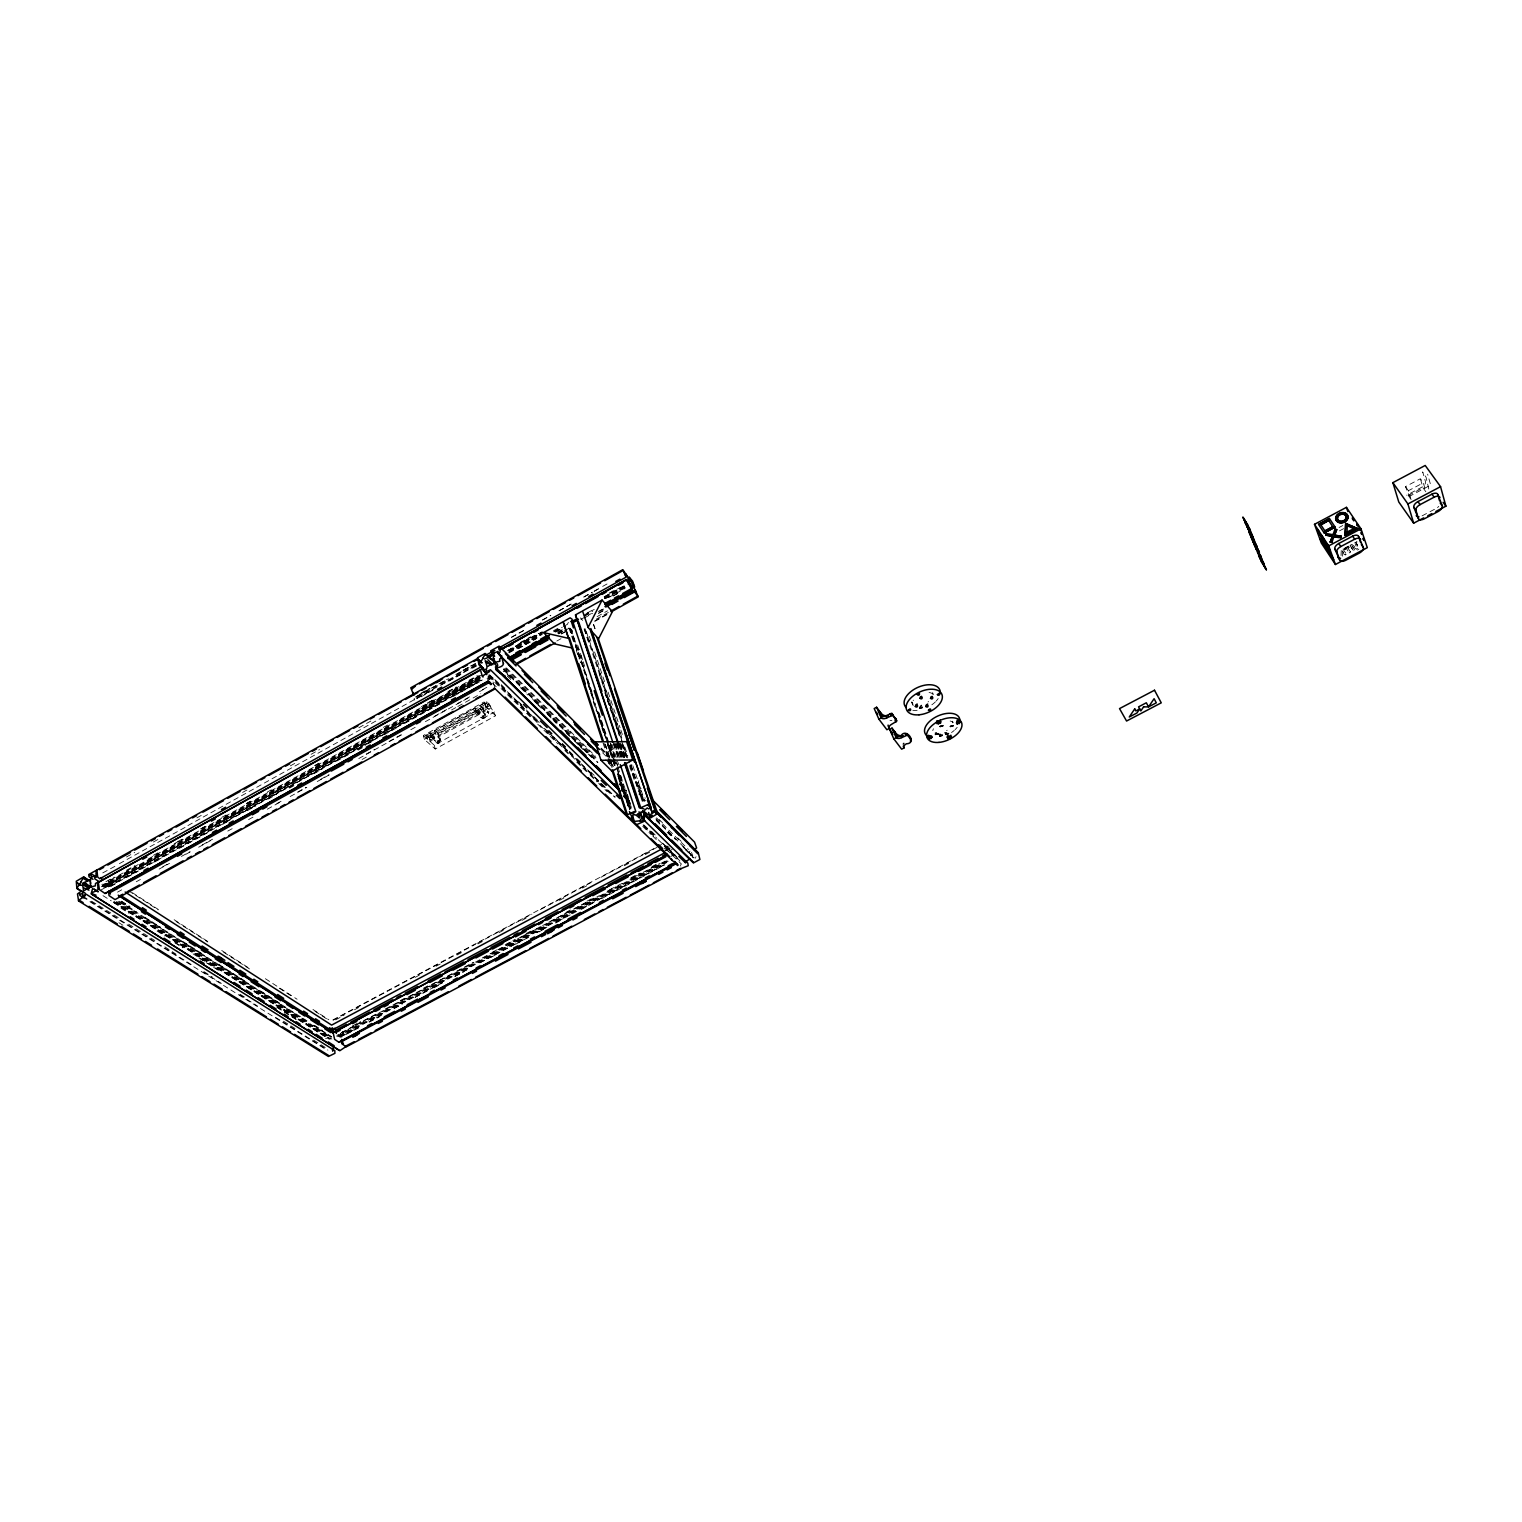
<?xml version="1.0" encoding="UTF-8"?>
<svg xmlns="http://www.w3.org/2000/svg" width="1522" height="1522" viewBox="0 0 1522 1522"><rect width="100%" height="100%" fill="white"/><g stroke="black" fill="none" stroke-linecap="round" stroke-linejoin="round"><path stroke-width="0.75" stroke-dasharray="5 3.75" d="M423.725 708.415L423.344 706.817M422.678 709.309L422.317 707.825M1342.328 556.196L1342.632 550.907M1341.053 555.511L1341.282 549.975M694.717 857.818L696.144 856.829M1428.797 489.019L1426.038 477.185L1422.461 471.972A5.669 3.044 -33 0 1 1422.956 472.771L1425.524 481.808A5.631 3.006 -32.9 0 1 1421.434 487.401L1406.689 495.221M670.841 851.692L671.145 852.586M668.577 848.838L669.128 850.456M432.552 738.722L434.721 738.151L432.686 738.874L432.857 736.001L434.683 737.98M439.478 741.081L437.271 741.461L439.42 740.91L439.896 742.983L438.07 743.63L439.877 742.622M482.855 718.707L483.026 715.854L484.89 718.004L482.855 718.707L484.852 717.832M567.459 623.373L568.752 622.65M630.07 768.42L631.858 764.463M637.071 784.629L638.898 780.691M688.382 852.739L690.075 851.102M339.406 1036.368L668.519 861.052M325.575 1038.708L330.959 1036.121M486.222 702.194L488.105 705.827L481.123 709.69L479.24 706.056L486.869 701.566L490.94 706.684L483.977 710.527L482.835 709.442L489.799 705.599L490.94 706.684M479.24 706.056L486.869 701.566M474.94 708.434L476.824 712.068L436.091 734.555L434.246 730.921L475.606 707.787C487.287 714.788 472.714 714.769 479.677 712.924L439.116 735.297L437.936 734.251L478.555 711.82L479.696 712.886M434.246 730.921L475.606 707.787M429.965 733.281L431.829 736.914L427.549 739.273L425.703 735.64L430.707 732.615L434.854 737.656L430.593 739.996L429.413 738.95L433.675 736.591L434.854 737.656M425.703 735.64L430.707 732.615M105.208 886.432L480.362 678.698M108.271 882.284L108.652 880.192M343.477 1034.58L342.869 1031.288M511.316 637.28L523.777 630.336M542.46 619.93L550.755 615.307M559.069 610.683L571.511 603.758M583.972 596.814L592.286 592.191M594.36 591.031L600.581 587.568M602.655 586.408L608.876 582.945M511.696 637.28L524.044 630.393M542.574 620.082L550.812 615.497M559.05 610.912L571.416 604.025M583.763 597.157L592.001 592.572M594.075 591.411L598.184 589.128M126.459 857L134.754 852.396M153.437 841.989L159.677 838.527M196.909 817.847L203.263 814.289M242.588 792.429L248.809 788.967M290.341 765.87L296.562 762.408M311.097 754.322L319.525 749.604M358.85 727.744L371.425 720.743M421.137 693.1L429.451 688.477M419.672 694.432L430.003 688.686M463.069 670.289L471.344 665.685M416.02 696.696L447.506 679.154M455.782 674.55L475.321 663.516M415.639 697.095L430.117 689.047M432.172 687.906L438.374 684.443M440.448 683.302L448.705 678.698M456.981 674.113L475.587 663.763M475.967 664.524L413.965 698.998L414.726 700.006M102.773 872.886L117.67 864.877M119.382 863.659L185.931 826.922M187.891 825.571L476.443 665.114M416.495 698.75L432.971 689.58M441.209 684.995L476.215 665.533M421.042 696.848L434.246 689.333M448.781 681.247L461.242 674.322M472.524 668.234L476.633 665.951M520.258 642.512L530.588 636.786M609.066 593.142L615.307 589.661M518.564 644.015L531.007 637.109M609.808 593.295L620.177 587.53M508.101 650.275L535.078 635.283M604.12 596.833L624.305 585.685M507.777 650.541L538.693 633.361M604.672 596.681L623.221 586.37M507.987 650.769L541.889 631.915M604.881 596.909L629.613 583.173M509.432 650.313L542.479 631.953M604.405 597.537L625.066 586.065M509.661 650.693L542.783 632.277M604.919 597.765L625.618 586.255M509.052 651.397L542.232 632.962M604.462 598.374L626.17 586.293M508.938 651.892L542.441 633.171M604.653 598.603L626.379 586.636M508.843 652.386L541.832 634.046M605.737 598.546L626.341 587.092M509.09 652.843L515.368 649.342M517.366 648.239L542.289 634.389M608.477 597.632L625.028 588.424M517.822 648.772L536.505 638.384M613.328 595.711L619.549 592.248M518.355 648.657L536.885 638.365M613.081 596.053L619.245 592.629M553.475 630.736L559.677 627.292M553.856 631.497L560.058 628.053M586.959 613.119L593.161 609.656M553.97 631.858L562.246 627.254M563.273 626.588L569.475 623.145M583.953 615.097L594.284 609.371M177.808 841.533L181.955 839.231M200.638 828.843L206.878 825.4M246.317 803.483L250.483 801.181M314.845 765.452L318.992 763.131M383.373 727.402L387.52 725.1M427.34 703.012L433.542 699.568M448.001 691.54L456.277 686.955M555.473 631.877L561.675 628.434M584.391 615.82L592.667 611.216M105.912 881.676L114.188 877.072M126.592 870.184L134.868 865.599M153.475 855.269L159.677 851.825M174.155 843.778L182.431 839.193M201.056 828.843L207.258 825.4M221.736 817.371L227.939 813.928M246.545 803.597L250.692 801.295M267.244 792.106L271.373 789.804M314.807 765.699L318.935 763.397M421.404 706.684L433.789 699.816M448.115 691.901L456.524 687.183M468.928 680.315L477.185 675.711M555.701 632.125L561.903 628.681M584.524 616.182L590.84 612.624M111.011 879.678L140.214 863.45M148.357 858.941L478.441 675.692M480.4 675.33L107.168 882.494L108.404 884.51L479.563 678.584M558.136 631.991L562.284 629.689M580.947 619.34L591.316 613.575M479.202 676.339L421.499 708.377L422.336 710.831M557.528 632.867L563.711 629.442M584.334 617.989L592.572 613.423M480.267 675.901L103.896 885.328M101.327 886.774L479.259 677.024M479.05 677.366L422.945 708.491L424.315 709.785M557.984 633.552L562.151 631.25M102.45 886.546L480.077 677.1M558.612 633.59L563.026 631.059M598.279 611.502L602.446 609.2M480.324 677.347L109.508 883.102L111.544 886.299M558.593 633.913L562.702 631.63M564.529 630.755L570.712 627.33M599.554 611.311L603.682 609.028M479.297 678.336L108.081 884.32L108.747 887.193M103.686 887.364L479.81 678.584M561.314 633.78L567.554 630.317M570.217 628.795L580.833 662.565M598.698 613.043L604.919 609.599M479.03 679.706L423.42 710.546L422.45 709.671M561.409 634.008L567.573 630.565M598.469 613.442L604.653 609.999M100.756 890.123L481.675 678.793M108.138 886.812L481.884 679.516M108.937 886.603L225.389 822.013M227.463 820.853L294.012 783.944M296.086 782.803L481.161 680.144M110.821 886.051L231.211 819.274M235.739 816.42L482.36 679.973M111.087 886.223L115.234 883.921M127.639 877.033L137.988 871.307M154.54 862.118L160.742 858.674M179.368 848.363L185.57 844.919M187.644 843.759L193.846 840.334M195.919 839.174L208.324 832.287M222.802 824.258L226.949 821.975M247.629 810.503L255.905 805.899M268.329 799.031L276.604 794.427M289.009 787.559L295.211 784.115M313.836 773.785L322.112 769.2M336.59 761.152L349.014 754.284M357.29 749.68L365.565 745.095M367.62 743.954L373.841 740.51M384.172 734.765L396.595 727.897M404.871 723.292L442.103 702.65M453.613 696.22L479.335 681.989M597.1 616.638L607.544 610.817M289.541 788.149L295.782 784.686M358.146 750.099L364.386 746.636M487.04 678.622L491.206 676.32M487.497 679.497L492.405 676.719M556.824 641.028L560.971 638.707M596.282 619.131L608.762 612.225M488.695 679.763L492.843 677.461M503.23 671.697L507.378 669.395M594.645 621.033L609.181 612.966M594.931 621.337L608.515 613.823M162.74 866.779L168.961 863.335M181.422 856.429L189.736 851.844M202.179 844.938L212.566 839.193M276.909 803.559L281.075 801.257M297.684 792.049L305.979 787.464M320.514 779.416L328.809 774.812M366.174 754.113L374.488 749.509M389.023 741.461L401.466 734.574M434.683 716.177L447.145 709.271M457.513 703.525L469.975 696.638M482.436 689.732L488.657 686.289M117.536 892.139L121.684 889.837M136.257 881.771L140.405 879.469M159.125 869.1L169.532 863.355M186.179 854.127L190.326 851.825M198.659 847.221L213.213 839.155M227.767 831.088L234.008 827.645M248.562 819.578L254.802 816.115M267.282 809.209L281.855 801.143M290.169 796.539L306.816 787.331M317.204 781.566L329.684 774.66M358.812 758.527L402.493 734.327M410.807 729.723L417.047 726.279M425.361 721.656L471.135 696.315M479.449 691.711L485.689 688.267M362.122 759.459L366.288 757.157M451.558 709.937L455.725 707.635M457.799 706.493L480.762 693.747M489.799 705.599L495.639 715.74L435.254 749.033L424.334 739.35L423.344 735.526L484.053 701.965L488.105 705.827M426.883 736.705L431.145 734.346M435.425 731.987L476.101 709.499M480.4 707.14L487.363 703.278M424.334 739.35L485.138 705.77L495.639 715.74M426.445 734.974L428.976 737.219L433.218 734.879M434.969 730.256L437.48 732.52L478.06 710.108M479.906 705.428L482.36 707.73L489.304 703.887M429.413 738.95L430.098 741.518L434.36 739.159L436.243 742.451A2.549 1.56 -14.9 0 0 439.668 742.432A2.549 1.56 -14.9 0 0 440.505 740.092L434.759 733.357A2.549 1.579 -14.8 0 0 431.316 733.357A2.549 1.579 -14.8 0 0 430.479 735.716L436.243 742.451M437.936 734.251L438.621 736.819L479.278 714.37L481.161 717.68A2.549 1.579 -15.9 0 0 484.567 717.68A2.549 1.579 -15.9 0 0 485.461 715.302L479.81 708.453A2.549 1.598 -15.8 0 0 476.386 708.453A2.549 1.598 -15.8 0 0 475.511 710.831L476.824 712.068M482.835 709.442L483.558 711.992L490.541 708.149M430.098 741.518L434.265 745.228L494.555 711.973M601.285 748.139L605.984 752.857L622.479 743.897M332.899 1019.911L655.05 847.944M657.143 846.822L663.421 843.473M333.185 1020.197L475.435 944.287M477.528 943.164L531.901 914.132M540.272 909.661L592.553 881.752M600.924 877.3L642.76 854.964M644.852 853.842L659.502 846.023M335.658 1019.816L344.029 1015.345M354.493 1009.771L358.678 1007.526M415.145 977.39L419.33 975.164M436.072 966.223L440.258 963.997M456.981 955.055L463.259 951.707M477.908 943.906L484.186 940.558M498.816 932.739L505.095 929.39M521.837 920.449L526.022 918.223M559.487 900.358L565.765 897.01M582.488 888.087L586.674 885.842M624.324 865.752L630.603 862.403M645.252 854.584L651.53 851.236M664.201 848.572L668.367 846.346M665.057 849.352L669.242 847.126M664.867 850.76L669.052 848.534M665.875 850.589L670.061 848.363M668.063 851.635L672.248 849.39M352.267 1026.075L360.638 1021.604M400.381 1000.525L404.567 998.299M423.439 988.254L427.701 985.914M505.171 944.724L515.102 939.359M526.136 933.557L532.491 930.113M565.956 912.363L572.31 908.919M586.921 901.195L593.257 897.752M630.926 877.756L639.354 873.209M651.892 866.608L658.189 863.259M670.802 856.467L674.988 854.242M341.48 1032.563L354.055 1025.866M355.92 1024.61L377.095 1013.595M385.256 1008.991L429.489 985.723M431.582 984.601L437.86 981.252M439.953 980.13L454.621 972.33M456.714 971.207L473.494 962.285M492.348 952.239L498.626 948.91M506.807 944.268L515.387 939.968M540.538 926.594L517.48 938.865L540.748 926.841M548.909 922.123L571.968 909.852M574.06 908.748L595.007 897.58M609.675 889.78L615.972 886.432M630.622 878.613L641.104 873.038M651.587 867.464L657.865 864.115M340.319 1033.533L430.098 985.742M431.963 984.487L455.135 972.406M457.228 971.302L473.932 962.418M482.284 957.966L515.692 940.177M542.612 925.566L599.192 895.716M607.354 891.093L615.896 886.831M617.78 885.538L624.248 882.38M632.41 877.756L640.952 873.495M643.045 872.372L659.73 863.488M336.381 1036.121L667.968 859.607M667.112 860.672L338.112 1036.387M337.446 1036.691L668.767 860.311M339.577 1036.729L666.788 862.517M339.882 1037.281L358.697 1027.255L339.71 1037.414M369.142 1021.7L381.699 1015.022M394.236 1008.344L402.607 1003.892M415.145 997.214L427.701 990.556M442.331 982.755L429.794 989.433L442.407 982.87M454.888 976.078L467.425 969.4M479.982 962.722L528.058 937.133M567.801 915.997L555.245 922.674L570.236 914.855M663.973 864.819L580.339 909.319L664.543 864.667M369.066 1021.909L381.603 1015.136M394.141 1008.458L400.495 1005.167M415.068 997.329L427.644 990.632M454.812 976.192L467.558 969.495M479.906 962.836L528.324 937.152M572.329 913.733L578.626 910.384M358.659 1027.883L344.181 1035.455L343.382 1031.555M369.313 1022.08L379.625 1016.734M434.112 987.74L440.41 984.392M455.23 976.363L463.601 971.911M490.845 957.414L497.123 954.066M515.996 944.04L528.553 937.343M538.921 931.978L543.221 929.542M555.682 923.055L562.094 919.516M580.833 909.68L593.523 902.793M601.799 898.532L622.764 887.364M624.857 886.261L664.753 864.877M690.075 853.538L655.544 818.246M1410.076 498.303L1405.51 486.64L1420.387 478.726L1423.317 482.816L1425.867 491.796L1422.956 487.744L1420.387 478.726M1339.094 527.487L1342.784 525.528M1411.046 499.654L1408.402 490.712L1423.317 482.816M1339.455 530.874L1343.622 528.667M1408.154 495.582L1422.956 487.744M1408.744 496.705L1430.68 485.08L1427.636 474.179M1344.021 548.529L1348.93 545.922L1349.614 547.102L1347.845 548.034L1349.614 547.102M1356.882 541.718L1354.999 542.707L1356.14 547.654L1351.802 544.4L1349.919 545.409L1353.286 550.412M1344.116 548.814L1348.93 545.922M1356.977 542.003L1354.999 542.707M1344.592 549.404L1346.361 548.472L1349.215 552.905L1350.509 551.877L1349.215 552.905M1344.706 549.689L1346.361 548.472M1352.012 546.113L1356.33 549.138L1357.586 548.472L1356.425 543.43L1357.453 545.047M1342.67 550.888L1343.641 552.638M1345.22 555.016C1348.283 553.171 1343.013 556.576 1343.546 552.353M1422.081 515.863L1428.055 512.705M1430.033 511.658L1436.007 508.519M424.067 708.168L425.456 711.535M489.171 678.888L487.763 676.852M690.417 855.478L691.616 855.516L683.226 847.202M692.567 857.476L693.69 857.875L685.3 849.561M118.925 922.713L122.94 925.243M91.624 901.195L118.697 917.861M128.742 924.158L154.864 940.539M164.909 946.855L175.924 954.066M204.062 971.702L212.11 976.744M240.248 994.38L246.412 998.242M283.473 1021.205L297.551 1030.033M313.627 1040.116L327.687 1048.943M90.768 901.557L191.239 964.51M203.301 972.063L221.394 983.402M239.468 994.722L257.56 1006.061M275.653 1017.4L327.896 1050.123M89.931 901.747L327.23 1050.313M114.169 901.88L329.913 1038.822M113.922 901.785L329.684 1038.727M102.982 895.678L111.258 900.853M113.256 902.127L329.475 1039.26M114.036 902.869L328.6 1038.879M121.037 908.234L129.047 913.295M157.07 931.064L165.08 936.125M175.087 942.479L183.097 947.54M193.104 953.894L219.111 970.37M277.175 1007.145L297.19 1019.835M174.821 942.746L182.83 947.826M198.849 957.966L218.864 970.656M276.947 1007.431L296.98 1020.121M119.077 901.176L306.968 1020.843M313.418 1025.2L331.606 1036.729M120.124 902.356L136.086 912.515M144.076 917.614L299.853 1016.772M301.851 1018.047L305.827 1020.577M313.817 1025.676L331.796 1037.11M117.898 901.519L331.701 1037.547M116.414 901.709L330.978 1037.928M116.091 901.994L331.91 1039.107M114.74 902.108L330.521 1039.088M121.494 901.157L129.998 906.446M121.551 901.595L129.541 906.693M120.885 901.918L136.847 912.097M144.837 917.195L160.799 927.355M182.773 941.357L204.728 955.34M218.692 964.244L244.642 980.777M260.623 990.955L280.581 1003.683M314.521 1025.295L322.512 1030.394M104.542 883.369L108.519 885.937M104.428 884.396L108.404 886.946M103.857 884.13L107.834 886.679M102.868 884.035L106.844 886.584M337.846 1034.599L341.822 1037.148M102.278 884.948L106.274 887.497M101.765 884.758L106.959 888.239M107.149 883.121L117.099 889.514M106.312 883.369L116.262 889.761M105.475 883.635L109.47 886.204M110.307 879.221L116.49 882.969M128.4 890.674L158.174 909.909M176.038 921.457L207.81 942.004M223.677 952.258L249.494 968.943M279.268 988.197L293.156 997.176M314.997 1011.293L328.885 1020.273M109.965 879.906L115.919 883.749M108.347 881.029L114.321 884.872M108.1 880.934L114.055 884.777M116.623 882.494L112.647 879.944L113.237 884.358M132.49 892.767L158.269 909.433M174.136 919.707L207.848 941.509M221.736 950.489L249.494 968.449M265.361 978.703L297.094 999.231M312.961 1009.486L328.828 1019.759M479.791 713.076L477.965 711.078L477.794 713.97M486.526 703.602C481.789 700.196 495.069 728.543 484.053 701.965M111.867 880.039L112.552 882.912M423.344 735.526L427.549 739.273M430.479 735.716L431.829 736.914M434.759 733.357L436.091 734.555M438.621 736.819L440.771 740.434M475.245 710.489L481.161 717.68M479.81 708.453L481.123 709.69M483.558 711.992L485.708 715.644M489.761 676.358L598.165 781.966M599.858 783.602L611.711 795.15M643.882 826.503L655.754 838.051M664.22 846.308L674.379 856.201M676.072 857.856C682.427 861.813 679.231 861.357 680.81 866.151M488.543 676.32L512.267 699.397M513.96 701.052L530.912 717.528M537.685 724.13L558.022 743.916M564.795 750.517L568.182 753.809M576.648 762.046L588.5 773.595M590.194 775.25L596.985 781.832M598.679 783.488L607.145 791.725M642.722 826.351L651.188 834.608M652.881 836.244L656.267 839.554M666.446 849.447L681.685 864.287M492.538 683.359L496.229 686.726M548.738 730.199L552.125 733.509M562.265 743.421L565.651 746.712M501.271 684.653L506.636 690.018M518.488 701.585L521.875 704.895M533.727 716.482L537.114 719.773M548.586 730.845L551.953 734.137M562.094 744.03L567.611 749.547M569.304 751.202L574.384 756.149M577.314 758.869L580.681 762.18M590.821 772.073L594.208 775.364M651.644 831.45L656.705 836.396M494.764 679.478L529.066 712.6M530.341 714.198L539.207 722.512M547.292 730.712L567.63 750.555M569.323 752.191L579.844 762.142M581.176 763.759L593.39 775.345M594.741 776.981L599.82 781.947M601.513 783.602L606.593 788.548M608.286 790.203L615.059 796.824M643.863 824.905L656.02 836.453M662.508 843.093L671.24 851.312M672.667 853.005L678.013 857.913M489.799 674.95L538.94 722.874M544.381 728.296L599.953 782.346M601.647 784.001L615.192 797.224M643.996 825.305L656.039 837.157M662.641 843.492L677.899 858.351M488.962 674.722L538.35 722.722M544.838 729.19L599.364 782.194M600.714 783.64L614.622 797.052M643.045 824.905L656.99 838.375M658.265 839.744L677.119 857.989M627.083 803.616L632.144 808.582M627.578 805.252L631.744 809.323M627.292 805.176L630.679 808.486M629.537 800.724L623.925 795.112L627.292 798.194M624.134 795.797L629.195 800.762M626.227 798.327L629.594 801.637M623.24 795.721L629.975 802.551M623.24 796.253L630.355 803.274M625.713 799.792L629.081 803.102M507.359 676.187L510.726 679.497M621.68 789.005L626.722 793.989M621.376 789.48L628.11 796.12M621.28 790.413L628.015 797.052M624.191 793.799L627.673 797.471M624.381 794.636L627.749 797.966M624.515 795.055L629.556 800.02M504.448 668.596L596.776 760.049M620.291 783.335L623.639 786.646M503.459 668.881L597.956 762.427M619.378 783.564L626.474 790.641M655.982 819.711L676.149 839.783M682.845 846.289L695.269 858.693M503.516 669.49L597.575 762.503M619.397 784.096L626.113 790.736M656.343 820.624L661.385 825.609M668.101 832.268L674.817 838.907M503.991 670.308L562.74 728.391M564.434 730.065L589.604 754.95M619.815 784.838L626.531 791.478M507.473 674.341L512.514 679.326M520.924 687.64L525.984 692.624M532.7 699.283L539.435 705.923M546.151 712.562L557.927 724.206M559.601 725.861L586.522 752.458M588.196 754.113L593.238 759.098M621.832 787.369L625.2 790.679M667.226 832.23L670.593 835.559M507.226 674.493L512.267 679.459M520.676 687.773L527.868 695.002M534.127 701.052L537.475 704.382M537.97 704.971L541.318 708.282M547.559 714.332L556.405 723.464M566.545 733.204L571.606 738.189M574.46 740.91L583.364 749.832M621.509 787.388L626.55 792.372M621.509 788.168L626.55 793.171M621.623 788.567L626.683 793.571M618.655 777.856L622.308 781.262M506.426 667.93L568.543 729.571M570.217 731.226L595.406 756.225M659.197 819.521L662.546 822.85M677.671 837.842L682.693 842.846M505.437 668.063L597.746 759.573M619.568 781.224L624.61 786.208M656.496 817.828L688.382 849.447M617.609 772.967L620.938 776.315M638.86 794.027L645.556 800.705M640.61 796.348L645.632 801.352M617.628 773.975L622.65 778.96M641.047 797.281L644.377 800.61M617.494 774.356L622.517 779.359M640.952 797.699L644.301 801.029M617.837 775.307L622.859 780.31M617.799 776.315L622.84 781.319M610.265 763.169L613.613 766.517M638.688 791.554L645.385 798.232M605.775 759.687L612.453 766.365M639.221 793.057L644.225 798.061M608.248 762.998L611.597 766.327M639.773 794.389L645.062 799.697M601.076 748.386L609.428 756.757M637.794 785.219L641.123 788.567M600.505 749.071L608.857 757.423M610.531 759.098L615.535 764.12M637.242 785.866L640.572 789.214M602.579 752.781L611.235 761.209M637.661 787.882L642.969 792.981M576.039 646.393L579.083 649.628M572.519 630.907L571.016 629.309L582.013 662.717M569.095 628.282L572.12 631.516M582.736 620.443L580.396 617.894M342.279 1035.664L341.86 1034.028M437.328 741.652L437.879 743.516M432.115 736.99L434.227 736.248M1351.878 545.846L1352.811 547.254M482.246 716.862L484.357 716.12M477.185 712.106L479.316 711.364M488.942 711.801L486.831 712.543M1405.51 486.64L1408.402 490.712M1352.982 547.349L1354.675 550.013M1352.259 549.023L1350.033 545.694L1351.802 544.4M1347.75 547.749L1350.604 552.163M1343.013 549.062L1346.456 554.369M1357.548 545.333L1356.463 543.411M340.833 1037.072L340.376 1035.702M417.294 698.446L416.686 697.228M437.48 732.52L439.116 735.297M428.976 737.219L430.593 739.996M482.36 707.73L483.977 710.527M692.91 856.258L691.521 852.339M911.659 702.289L912.82 704.838M342.26 1033.019L342.659 1034.827M667.758 848.306L666.845 845.623M1356.33 549.138L1357.586 548.472M593.675 624.477L595.083 628.586M671.544 853.766L671.944 854.945M593.371 624.286L594.893 628.738M589.337 636.367L591.601 643.064M594.588 651.987L605.09 683.188M608.096 692.11L620.101 727.782M620.843 730.008L622.346 734.46M632.848 765.68L644.852 801.352M586.351 631.744L622.308 738.798M631.288 765.566L643.273 801.238M585.114 628.719L621.832 738.094M624.819 747.017L627.825 755.939M630.812 764.862L642.817 800.572M584.239 628.814L629.328 762.712M630.089 764.957L642.322 801.561M584.144 629.062L588.653 642.474M599.135 673.751L626.855 756.434M629.861 765.376L638.098 789.956M605.052 692.681L610.284 708.339M611.045 710.565L619.283 735.164M622.289 744.106L626.779 757.518M629.766 766.46L634.274 779.873M604.957 692.89L606.441 697.361M607.202 699.587L619.15 735.526M622.175 744.277L626.645 757.842M620.71 742.983L625.2 756.377M620.386 743.782L625.276 757.595M620.291 744.505L624.781 757.918M620.082 744.296L624.572 757.709M619.093 742.85L623.582 756.282M619.625 744.734L624.096 758.108M618.655 742.983L623.126 756.377M618.731 744.715L623.221 758.146M617.761 742.983L622.783 758.241M617.323 743.44L621.794 756.853M617.114 743.231L621.585 756.643M617.019 743.954L621.49 757.366M616.619 743.535L621.071 756.967M616.714 744.772L621.166 758.165M615.269 743.288L619.606 757.024M615.059 744.696L619.416 758.26M614.127 742.869L619.016 757.652M613.328 742.964L617.78 756.377M613.556 744.486L618.008 757.918M611.996 744.353L618.674 764.52M610.779 743.63L615.23 757.062M577.656 645.062L585.78 669.623M610.246 743.078L616.049 761.19M616.886 763.188L618.997 770.132M627.235 794.446L631.554 808.087M580.966 655.335L582.45 659.806M610.569 744.886L617.228 765.033M617.951 767.259L629.804 803.083M571.226 629.233L591.906 691.901M598.85 712.486L613.651 757.271M614.051 759.021L616.277 765.737M617 767.963L630.641 808.791M582.755 664.962L593.827 698.484M598.241 711.896L613.005 756.605M613.727 758.85L615.953 765.547M616.676 767.792L629.956 808.011M570.255 628.186L595.349 704.286M598.298 713.247L606.422 737.866M607.164 740.111L615.288 764.729M618.236 773.671L630.051 809.495M569.989 628.529L615.192 765.186M618.141 774.127L629.689 809.666M569.818 628.833L580.871 662.393M587.511 682.541L611.863 756.415L595.578 707.292M614.812 765.376L612.605 758.66L614.736 765.433M618.503 776.562L628.833 807.897L618.427 776.601M588.215 684.938L592.629 698.351M568.943 627.863L573.356 641.295M576.305 650.255L579.254 659.197M593.276 701.756L596.224 710.698M599.173 719.659L603.606 733.09M607.278 744.296L614.66 766.688M618.351 777.875L624.99 798.042M605.299 744.068L612.662 766.46M605.204 744.315L612.567 766.707M603.949 743.021L608.362 756.472M609.104 758.717L612.034 767.678M603.092 743.212L607.506 756.662M608.248 758.888L610.455 765.623M605.984 752.857L607.316 756.948M608.001 758.983L609.999 765.09M493.033 681.932L494.631 686.726M488.676 675.407L489.894 679.554M478.555 711.82L479.278 714.37M433.675 736.591L434.36 739.159M434.265 745.228L435.254 749.033M430.212 735.373L430.764 737.466M340.567 1034.77L340.814 1035.987M1358.861 549.081A5.593 2.987 -31.5 0 1 1357.377 550.032M1438.766 506.407A5.688 2.987 -32.7 0 1 1437.491 507.549M938.161 698.56A19.215 11.073 -24.4 0 1 936.22 701.014M935.44 701.813A19.215 11.073 -24.4 0 1 931.825 704.8M917.138 710.298A19.215 11.073 -24.4 0 1 912.82 710.298M913.238 705.58A11.548 6.64 -24.4 0 1 912.629 702.137M913.143 700.634A11.548 6.64 -24.4 0 1 913.409 700.139M929.048 692.529A11.548 6.64 -24.4 0 1 933.252 694.413M932.586 692.605A11.529 6.64 -24.4 0 1 933.043 694.279M928.572 701.528A11.529 6.64 -24.4 0 1 928.001 701.946M913.048 704.02A11.529 6.64 -24.4 0 1 911.507 701.889M891.911 720.401A10.369 8.409 -36.3 0 1 889.97 720.553M957.186 727.307A18.816 10.597 -24.4 0 1 955.074 729.647M954.256 730.408A18.816 10.597 -24.4 0 1 951.516 732.539M932.815 730.655A11.301 6.354 -24.4 0 1 933.443 728.753M950.147 721.009A11.301 6.354 -24.4 0 1 953.076 722.608M952.582 721.181A11.282 6.354 -24.4 0 1 952.829 722.855M947.217 730.218A11.282 6.354 -24.4 0 1 946.608 730.598M439.953 737.999A2.549 1.56 -14.9 0 1 439.116 740.339A2.549 1.56 -14.9 0 1 435.692 740.358M431.03 737.809A2.549 1.579 -14.8 0 1 431.868 735.468A2.549 1.579 -14.8 0 1 435.311 735.449M484.871 713.228A2.549 1.579 -15.9 0 1 483.977 715.587A2.549 1.579 -15.9 0 1 480.572 715.587M476.101 712.924A2.568 1.598 -15.8 0 1 476.976 710.527A2.568 1.598 -15.8 0 1 480.4 710.546M546.893 927.126L536.429 932.682L546.969 927.126"/><path stroke-width="1.5" d="M921.4 705.466L920.22 706.76M930.456 736.096L928.82 736.971L928.858 735.944M413.09 693.861L412.843 692.32M949.956 735.849L948.529 736.895L948.377 735.849M958.86 720.838L957.205 721.885L957.509 720.705M1345.087 535.44L1345.676 523.378L1357.795 528.686L1345.087 535.44L1345.676 523.378M1346.951 532.852L1347.255 525.718C1368.792 528.001 1331.769 538.274 1354.238 528.629M345.97 1045.956L354.265 1041.676M342.659 1042.323L341.651 1039.469M493.794 651.911L493.28 655.278L484.472 658.988M493.794 661.195L494.365 658.626M936.677 720.857L937 723.673L940.52 723.026L940.196 720.21L940.52 723.026M947.388 735.83L947.711 738.627L949.271 738.969L951.174 737.961L950.85 735.183M1248.706 530.17L1252.663 537.171L1251.369 534.165M635.606 590.821L636.063 592.324M632.258 816.211C635.606 810.389 642.722 824.467 638.079 813.966M637.09 814.536L640.096 813.262M629.537 577.96L634.141 585.932M640.401 819.559L648.011 814.593L650.617 815.45M644.852 810.065L647.192 807.935L648.695 808.905L651.055 807.63L591.202 631.021M626.855 580.605L631.478 588.71M90.121 885.481L90.939 882.855M1247.659 528.305L1253.767 539.283L1252.34 535.687M1330.266 542.155L1332.321 536.144L1325.681 535.097L1332.435 536.429L1330.266 542.155L1331.902 542.403C1328.592 530.759 1351.764 540.595 1334.071 536.695M1332.853 534.736C1315.236 530.855 1338.314 540.652 1335.003 529.028L1336.754 529.58L1334.585 535.287L1341.263 536.334L1334.49 535.002L1336.754 529.58M1332.968 535.021L1335.003 529.028M1331.902 542.403L1333.957 536.391M1340.73 537.742L1341.148 536.029M1325.795 535.383L1326.214 533.689M895.792 719.183L891.702 713.266L885.975 715.778A4.566 2.625 -23.6 0 1 880.363 715.778M917.157 703.982L915.559 705.181M927.659 704.02L926.08 705.219M642.722 811.549L639.697 812.862M652.215 815.24L650.103 816.953L648.6 812.482M653.471 812.558L650.864 814.232M685.185 862.175L690.132 858.636M1318.718 531.863L1322.104 538.35L1321.572 535.306M588.082 627.445L602.084 600.087L612.396 611.654L598.565 638.84L588.082 627.445L582.526 610.95L602.084 600.087M332.557 1049.571L333.356 1048.239M493.033 658.607L493.699 656.401M91.13 887.44C76.195 875.607 93.051 891.987 91.263 885.538M635.549 592.876L634.883 591.069M927.431 736.667L928.724 735.278L928.82 739.083L932.111 737.333L931.464 735.906L928.173 737.675L927.431 736.667L928.078 738.094M960.534 722.246L957.814 721.599L956.501 722.988L957.224 724.015L960.534 722.246L959.164 719.811M957.224 724.015L956.558 722.589L959.868 720.838M629.975 584.695L632.163 589.68L605.185 604.691M631.839 582.793L635.378 590.974M629.613 583.173L628.624 580.776M95.658 877.338L96.419 873.343M921.533 696.315L920.22 697.019M932.073 696.372L930.76 697.076M883.312 716.139L876.596 707.254L874.199 708.529L878.86 719.126L886.907 729.742L889.305 728.467A4.528 2.587 -23.7 0 1 891.683 724.244L896.705 721.238L895.811 718.422M937.913 720.724L937.628 721.923L939.226 720.724M897.657 735.602L892.025 728.125L889.647 729.38L893.852 738.893L901.652 749.185L904.011 747.93A4.471 2.511 -23.7 0 1 906.389 743.801C917.614 743.478 906.408 727.097 900.948 735.811A4.49 2.549 -23.7 0 1 895.431 735.849M415.335 686.232L411.891 689.066M419.444 683.949L483.235 648.41M487.363 646.108L491.473 643.825M495.582 641.523L507.929 634.655M512.058 632.353L524.405 625.485M528.514 623.183L532.624 620.881M536.752 618.598L549.1 611.711M553.209 609.428L565.556 602.541M569.666 600.258L573.794 597.956M577.903 595.673L600.543 583.059M604.653 580.757L623.183 570.446L625.39 575.754M84.052 877.148L87.591 879.944M536.809 625.39L540.957 623.088M572.139 605.737L576.286 603.416M588.767 596.472L592.914 594.17M615.763 581.442L619.93 579.14M99.501 869.69L103.648 867.388M107.777 865.086L130.511 852.434M134.64 850.132L147.044 843.226M151.192 840.924L155.32 838.622M159.449 836.32L163.577 834.037M167.724 831.735L171.853 829.433M175.981 827.131L188.386 820.225M192.514 817.923L196.661 815.621M202.864 812.177L223.525 800.667M227.653 798.365L240.057 791.478M244.186 789.176L256.59 782.27M260.738 779.968L264.866 777.666M268.994 775.364L281.399 768.477M285.527 766.175L289.675 763.873M295.858 760.41L308.262 753.523M312.41 751.221L316.538 748.919M320.666 746.617L333.071 739.711M337.199 737.409L349.603 730.522M353.732 728.22L357.879 725.918M370.284 719.012L374.412 716.71M378.54 714.408L401.275 701.756M405.404 699.454L417.808 692.548M421.955 690.265L426.084 687.963M430.212 685.661L442.617 678.755M446.745 676.453L459.149 669.547M463.278 667.245L467.425 664.943M473.627 661.499L477.756 659.426M436.472 682.674L440.6 680.372M485.956 655.145L492.139 651.701M500.396 647.097L626.132 577.142L625.599 575.601M492.006 654.194L487.877 656.496L493.927 653.166M500.262 649.59L626.322 579.482L629.157 583.763M501.214 649.323L626.455 579.844L502.45 648.81M487.972 656.857L494.27 653.528M509.033 646.127L513.161 643.825M533.842 632.334L537.97 630.032M577.238 608.191L581.385 605.889M585.513 603.587L597.918 596.7M602.046 594.398L606.175 592.096M618.579 585.209L622.726 582.907M83.862 885.347L89.018 887.935M486.602 661.461L491.302 664.753M221.451 809.533L225.598 807.212M437.575 689.39L441.722 687.088M543.601 632.581L563.026 621.794L568.448 638.327L543.601 632.581L554.35 643.844L572.329 648.049M563.901 621.299L570.122 617.837L571.987 619.131L612.814 742.241M581.651 611.444L575.411 614.907L618.217 742.717M84.167 888.049L88.961 890.142M575.658 615.154L617.761 742.983M80.209 891.968L77.489 893.966L78.592 900.948M97.788 882.208L95.467 883.502L95.391 885.861L92.519 886.527M483.349 668.006L97.846 882.665M502.241 658.018L599.668 754.398M87.268 889.19L90.007 887.269M491.054 664.924L493.908 662.907M142.707 859.264L146.854 856.962M211.235 821.195L215.401 818.893M515.749 652.976L519.877 650.674M532.281 643.787L536.41 641.504M540.538 639.202L546.74 635.758M577.409 618.807L571.169 621.528M604.615 603.625L610.817 600.182M614.374 598.127L618.522 595.825M622.669 593.504L633.057 587.739L631.706 585.837M510.003 657.124L549.271 635.321M574.06 621.547L578.208 619.245M605.071 604.329L632.068 589.775M508.177 658.512L549.499 635.568M574.194 621.908L578.436 619.511M510.117 659.178L549.29 637.452M604.938 606.555L633.799 590.536L634.769 591.639M516.434 656.61L520.6 654.308M524.748 652.006L530.988 648.543M535.135 646.241L547.597 639.316M605.775 607.031L616.163 601.266M620.329 598.964L632.791 592.039M512.99 659.349L521.247 654.764M525.356 652.481L535.668 646.774M539.796 644.472L548.034 639.906M611.92 604.443L618.103 601.019M624.286 597.594L634.598 591.868L637.813 596.11L623.297 604.158M517.347 662.907L525.661 658.303M529.808 656.001L550.583 644.472M610.836 611.064L619.15 606.46M143.943 870.451L148.091 868.149M212.49 832.439L216.638 830.137M229.099 823.231L233.246 820.929M297.627 785.238L301.794 782.936M366.174 747.245L370.322 744.943M382.783 738.037L386.949 735.735M451.33 700.044L455.478 697.742M515.692 664.791L555.169 642.912M611.254 611.825L638.27 596.852L634.864 589.394M487.459 681.552L105.113 893.528L99.406 889.647L98.302 882.399M489.761 682.256L108.747 893.357L109.051 895.621L115.025 899.597L495.24 688.781M177.56 856.277L181.708 853.975M252.348 814.822L258.588 811.378M262.735 809.076L266.902 806.774M331.301 771.083L343.782 764.177M347.929 761.875L352.096 759.573M416.495 723.901L420.662 721.58M118.678 896.477L122.844 894.175M126.992 891.873L139.472 884.986M143.62 882.684L156.081 875.778M160.248 873.476L183.097 860.843M187.244 858.541L191.411 856.239M195.558 853.937L199.724 851.635M203.872 849.333L208.019 847.031M212.186 844.748L224.647 837.842M228.814 835.54L241.275 828.634M245.423 826.351L257.884 819.445M262.05 817.143L268.272 813.699M272.438 811.397L276.585 809.095M280.752 806.793L284.899 804.491M289.066 802.189L293.213 799.906M297.361 797.604L309.841 790.698M313.989 788.396L326.45 781.509M330.616 779.207L343.078 772.301M347.225 769.999L361.779 761.951M374.241 755.064L378.407 752.762M390.869 745.856L395.016 743.554M399.183 741.252L411.644 734.365M415.791 732.063L428.272 725.157M432.419 722.855L453.195 711.364M459.435 707.92L463.582 705.618M476.044 698.712L480.21 696.41M484.357 694.127L494.745 688.363M632.772 759.973L611.996 771.216L601 760.277L595.007 741.842L626.588 741.671L632.772 759.973L601 760.277M642.512 811.359L644.624 811.302M650.807 807.402L590.878 628.548M633.247 817.2L630.203 818.475L626.703 815.069L611.92 770.113M639.773 817.2L639.031 811.797M644.491 820.815L643.464 816.115M878.86 719.126L881.257 717.832A4.566 2.625 -23.6 0 0 886.869 717.832L892.615 715.321L896.724 720.477M662.66 848.515L331.625 1025.105L125.146 892.044M664.943 852.701L333.851 1029.176L332.157 1027.731M336.21 1029.88L346.674 1024.306M350.859 1022.08L369.675 1012.054M373.86 1009.828L392.676 999.783M396.861 997.557L401.047 995.331M405.233 993.105L417.789 986.408M428.234 980.853L440.79 974.156M444.976 971.93L463.791 961.904M467.977 959.659L486.812 949.633M490.997 947.407L509.813 937.381M513.998 935.155L518.184 932.91M522.369 930.684L534.907 924.006M545.371 918.432L557.927 911.735M562.113 909.509L580.928 899.483M585.114 897.257L603.93 887.231M608.115 884.986L626.95 874.96M631.135 872.734L643.673 866.056M647.858 863.811L658.322 858.237M662.508 856.011L666.693 853.785M118.221 895.145L333.242 1032.772L667.321 854.546M667.454 854.945L333.337 1032.487M335.943 1032.487L340.129 1030.261M352.647 1023.602L356.833 1021.376M375.611 1011.369L379.796 1009.143M383.963 1006.917L388.148 1004.691M406.926 994.684L415.278 990.232M429.889 982.451L442.426 975.773M452.852 970.218L465.39 963.54M475.834 957.985L488.353 951.307M492.519 949.081L502.964 943.526M515.482 936.848L525.927 931.293M538.465 924.615L542.631 922.408M546.798 920.182L550.983 917.956M569.78 907.949L573.946 905.723M592.743 895.716L605.261 889.038M615.706 883.483L628.225 876.805M638.669 871.25L651.188 864.572M655.373 862.346L665.799 856.791M893.852 738.893L896.23 737.618A4.49 2.549 -23.7 0 0 901.728 737.599L907.378 735.107L911.374 740.111M694.165 849.695L696.6 847.944L694.546 842.123L652.824 800.287M937.324 722.284L940.843 721.618M367.544 1025.733L371.71 1023.507M384.248 1016.848L394.693 1011.293M407.211 1004.634L417.656 999.079M430.174 992.42L434.36 990.194M453.137 980.206L457.323 977.98M476.12 967.992L480.286 965.766M499.083 955.778L503.249 953.552M513.694 947.997L517.88 945.771M530.398 939.112L534.564 936.905M545.009 931.35L557.547 924.691M567.972 919.136L580.51 912.458M599.307 902.47L603.473 900.244M622.27 890.256L626.436 888.03M645.233 878.042L649.399 875.816M668.196 865.828L672.382 863.602M936.334 722.246L939.854 721.599M676.662 863.488L341.423 1041.714L341.841 1043.769L346.274 1046.851L681 868.853M1314.494 524.329L1346.418 507.359L1360.972 528.8L1367.308 547.654L1335.422 564.491L1321.324 543.031L1314.494 524.329L1328.706 545.884L1335.422 564.491M1423.736 517.88L1413.653 523.188L1398.775 501.994L1392.877 482.645L1425.201 465.466L1440.554 486.66L1445.9 506.179L1435.817 511.487M550.07 931.122L554.255 928.896M355.14 1035.74L359.344 1033.514M378.179 1023.488L382.364 1021.262M401.218 1011.255L405.404 1009.029M417.96 1002.351L428.424 996.777M441 990.099L445.185 987.873M472.391 973.414L476.576 971.188M495.43 961.162L507.987 954.484M518.45 948.929L531.026 942.251M541.49 936.677L545.675 934.451M549.861 932.225L554.046 929.999M558.232 927.773L562.417 925.547M572.9 919.992L577.085 917.766M612.681 898.836L623.145 893.281M635.701 886.603L646.165 881.029M658.741 874.351L662.926 872.125M667.112 869.899L671.297 867.673M352.781 1037.319L356.966 1035.093M547.597 933.766L551.782 931.54M641.865 883.654L646.051 881.428M1318.528 524.291L1329.429 518.488L1335.117 527.126L1324.159 532.928L1318.642 524.576L1329.429 518.488M1320.83 524.633L1328.687 520.467L1332.796 526.764L1324.92 530.95L1320.925 524.938L1328.687 520.467M358.45 1039.469L370.988 1032.791M375.173 1030.565L448.381 991.697M458.826 986.142L471.382 979.483M475.568 977.257L525.756 950.603M529.941 948.377L548.757 938.37M552.943 936.144L571.777 926.156M584.315 919.497L594.779 913.942M598.964 911.716L603.15 909.49M607.335 907.264L626.151 897.276M630.336 895.05L649.152 885.062M653.338 882.836L672.153 872.829M676.339 870.622L680.448 868.339M339.387 1050.484L91.605 894.004M1318.813 532.281L1317.177 529.979L1319.403 534.032M1318.927 534.298L1319.878 534.431M1353.286 519.421L1353.781 520.905M1324.178 541.261L1322.561 536.79M1322.922 542.612L1323.189 544.343L1320.677 538.427M1322.047 538.274L1321.572 536.182M948.035 737.257L951.516 736.591M1320.601 539.796L1322.732 543.944M947.045 737.2L950.527 736.553L951.174 737.961M1326.842 544.153L1325.148 542.574L1328.687 546.95L1329.182 549.918L1323.836 538.997M1319.403 534.679C1315.198 525.775 1327.564 548.814 1321.4 536.315M1323.189 544.343L1322.371 541.566M1326.803 544.515L1323.341 539.245M1344.972 535.135L1357.7 528.4M1327.926 544.857L1329.372 547.387L1327.717 545.903M1327.85 547.368L1326.537 543.754M1326.138 548.32L1321.876 541.832M1328.706 545.884L1360.972 528.8M1413.653 523.188L1407.907 503.953L1440.554 486.66M1338.751 543.506L1352.639 536.163A5.631 3.025 -31.6 0 1 1358.575 536.448L1363.37 547.597A5.612 2.987 -31.4 0 1 1359.412 553.057L1345.638 560.324A5.593 2.987 -31.2 0 1 1339.721 560.077L1334.832 549.004A5.612 3.025 -31.3 0 1 1338.751 543.506L1340.787 546.55A5.631 3.006 -31.3 0 0 1336.849 552.067L1339.721 560.077M1417.933 501.594L1431.974 494.174A5.727 3.025 -32.8 0 1 1437.833 494.536L1442.304 505.913A5.688 2.987 -32.6 0 1 1438.157 511.506L1424.212 518.869A5.669 2.987 -32.4 0 1 1418.39 518.545L1413.805 507.245A5.708 3.025 -32.6 0 1 1417.933 501.594L1420.083 504.619A5.708 3.025 -32.5 0 0 1415.936 510.25L1418.39 518.545M1329.353 548.947L1328.687 546.95M1361.543 532.091L1361.638 534.431L1361.334 533.081M1329.505 553L1326.861 548.624L1333.672 559.582M1340.787 546.55L1354.675 539.207A5.631 3.006 -31.5 0 1 1360.63 539.492M1420.083 504.619L1434.143 497.18A5.727 3.025 -32.8 0 1 1440.002 497.523M1328.364 552.505L1330 552.733L1327.603 548.567M1329.771 554.236L1327.336 548.643M1427.769 515.749L1431.802 513.618M936.43 732.862L935.383 733.147M940.577 734.441L938.884 734.441M946.665 732.824L944.915 732.824M490.845 664.201L488.105 666.313M87.173 888.429L84.528 890.484M929.371 736.705L932.111 737.333M80.704 893.985C88.333 893.395 76.176 876.482 88.695 888.22M626.398 574.726L625.485 573.699M645.347 813.68L647.307 813.966M342.298 1042.893L343.382 1043.502M1243.835 519.402L1245.985 522.712M488.086 670.898L490.407 669.756L622.022 798.65M1330.171 541.87L1331.807 542.117M92.557 876.786L95.201 875.454M83.938 895.221L86.088 894.175L334.84 1050.637L334.916 1053.319L328.448 1056.477L78.44 900.834M643.882 812.234L646.07 812.729M494.821 650.484L492.12 651.378M498.227 651.302L495.202 652.615M1345.79 523.663L1357.795 528.686M1354.352 528.933L1347.255 525.718M477.604 658.493L96.951 870.013L97.617 876.938L99.824 878.765L480.876 666.997L480.4 665.342M96.628 870.127L88.733 874.522L89.018 876.748L92.994 879.316M89.912 875.188L92.119 874.313L96.343 876.976M77.546 887.25L81.218 881.809M79.448 893.566L79.886 895.45L83.9 897.98M83.12 902.603L79.011 900.035L85.194 895.754M89.075 906.313L117.365 923.93M121.303 926.384L129.446 931.464M133.384 933.918L141.527 938.998M145.484 941.452L151.61 945.276M157.565 948.986L197.936 974.137M201.874 976.591L210.017 981.671M213.955 984.125L222.098 989.205M226.036 991.659L266.407 1016.81M270.345 1019.283L278.488 1024.344M282.445 1026.817L290.569 1031.878M294.526 1034.332L328.676 1055.507M86.735 899.045L82.721 896.534L82.626 894.175M85.346 893.281L77.375 888.677M83.387 892.463L76.861 888.487L76.29 881.257L83.539 876.957L90.045 880.972M81.18 885.404L76.918 882.779L80.932 885.309M96.057 895.202C85.498 891.873 99.196 892.33 98.283 888.144M130.074 916.701L134.069 919.231M142.079 924.292L146.074 926.822M164.091 938.199L170.084 942.004M200.105 960.972L204.119 963.502M234.122 982.47L240.134 986.256M246.126 990.061L252.138 993.847M258.131 997.652L264.143 1001.438M270.155 1005.224L276.148 1009.029M284.157 1014.09L288.153 1016.62M296.162 1021.681L300.157 1024.211M308.167 1029.272L312.162 1031.783M316.176 1034.313L322.169 1038.118M328.181 1041.904L334.174 1045.709M98.188 891.74L93.926 889.095L97.922 891.645M88.39 886.546C72.523 881.771 93.755 883.255 91.32 875.949M87.096 880.8L83.101 878.27L80.97 881.714M105.398 893.3L487.287 681.704M339.102 1042.037L675.064 863.545M141.432 911.64L145.427 914.189M165.346 926.917L169.323 929.466M177.294 934.546L183.268 938.37M189.261 942.194L195.235 946.018M201.208 949.823L205.185 952.372M215.154 958.746L221.128 962.57M239.049 974.023L243.044 976.572M251.016 981.671L258.987 986.751M274.911 996.948L280.885 1000.753M286.878 1004.577L292.852 1008.401M298.826 1012.225L304.8 1016.049M310.773 1019.854L318.745 1024.953M324.719 1028.777L330.693 1032.601M142.364 907.645L146.34 910.213M180.186 931.921L184.162 934.47M202.084 945.98L208.057 949.804M218.007 956.197L221.984 958.746M227.958 962.57L233.931 966.413M239.886 970.237L245.86 974.08M253.832 979.179L257.808 981.747M277.708 994.513L283.682 998.356M303.582 1011.122L307.577 1013.671M315.53 1018.789L319.506 1021.338M329.456 1027.731L333.451 1030.28M98.892 881.466L94.897 878.917L94.649 877.072M120.79 895.507L333.851 1032.049M121.684 897.504L332.842 1033M218.902 956.463L224.876 960.287M630.983 581.842L626.265 575.126M636.615 824.677L644.719 821.062L643.007 816.363M626.094 575.639L624.952 574.232M643.616 820.7L640.077 821.024M1249.619 529.58L1245.738 523.435L1251.331 533.899M109.146 890.731L110.44 894.023M101.08 877.566L102.202 879.374M1256.601 545.884L1249.277 532.586L1253.881 543.754L1256.658 546.037L1250.97 536.676M413.813 695.288L410.788 687.792L622.745 569.704L627.235 576.039M496.514 661.937L499.901 661.233L499.654 658.969L502.127 657.599L599.211 754.646M697.78 853.785L689.542 845.566M488.334 663.725C479.887 654.517 492.291 669.737 483.882 669.775M479.525 663.573L483.083 658.246M483.026 675.711L489.723 671.43M633.38 820.834L631.896 816.363M488.124 680.657L491.511 683.949M505.076 697.114L522.046 713.552M525.451 716.843L537.323 728.372M545.808 736.591L550.888 741.537M555.987 746.465L581.423 771.14M588.215 777.723L596.7 785.942M605.185 794.18L625.542 813.928M630.641 818.855L640.819 828.729M650.997 838.603L669.661 856.696M674.741 861.623L678.127 864.915M487.497 681.38L490.883 684.672M494.289 687.963L677.613 865.561M486.355 673.066L482.969 669.775L486.85 674.665M658.76 844.729L662.146 848.039M633.494 814.27L632.125 813.262M640.191 820.777L634.389 821.423L632.905 816.953M482.912 667.911L479.506 664.619L484.719 670.003M482.417 668.196L479.03 664.886L477.547 657.77L485.061 653.452L490.122 658.455M483.806 670.041L483.311 668.938M642.265 818.494L687.83 863.107L688.229 865.714L680.905 868.662M481.998 662.812L478.308 659.426L481.694 662.736M523.492 704.458L526.878 707.768M540.386 720.971L547.14 727.573M601.171 780.405L606.251 785.352M616.372 795.264L619.758 798.574M678.869 856.353L685.623 862.955M644.282 815.24L642.798 810.769M497.39 666.598L494.022 663.288L495.126 661.176M639.64 807.383L624.705 762.617M648.524 816.857L650.408 817.999L657.675 813.566L597.918 637.642M505.304 676.129C485.099 664.41 502.812 670.688 503.516 663.231M560.762 730.788L569.171 739.064M577.58 747.359L585.989 755.635M596.072 765.566L601.114 770.551M614.565 783.792L617.913 787.102M654.898 823.554L666.674 835.14M671.716 840.106L681.799 850.056M492.881 664.714L487.82 659.749M619.34 789.671L496.572 668.824L619.473 790.089M644.567 814.517L693.328 862.517L644.11 814.746M644.7 814.917L693.48 862.917L699.892 859.473L698.275 852.72L654.821 809.381M620.557 791.573L496.077 669.09L495.449 666.959L497.694 665.571L497.333 663.763M495.715 662.717L490.864 658.436M495.925 663.421L485.195 653.889L490.236 658.874M494.669 656.267L490.693 650.826L499.121 646.127L597.746 745.038M655.925 810.903L697.704 852.548M501.708 657.961L497.808 652.881L501.157 656.21M508.405 664.638L513.428 669.642M525.128 681.304L531.825 687.982M541.87 697.989L548.567 704.648M558.612 714.655L566.983 722.988M575.335 731.321L583.706 739.654M592.077 748.006L597.1 752.99M659.026 814.689L672.42 828.025M675.749 831.354L689.143 844.691M587.53 743.992L590.878 747.321M654.422 810.598L661.1 817.257M671.145 827.264L679.497 835.578M647.725 804.7L640.762 807.744L625.827 762.998M647.611 804.948L650.046 807.041M655.468 812.748L656.819 813.756L614.488 689.028M502.07 656.229C495.164 652.976 502.393 653.737 499.33 649.209M595.007 741.842L598.146 745M505.323 653.699L513.675 662.051M522.027 670.422L530.379 678.793M538.731 687.164L547.064 695.516M557.09 705.561L563.768 712.258M573.794 722.284L580.472 728.981M590.479 739.026L593.827 742.375M660.624 809.304L665.628 814.308M677.309 826.027L682.332 831.05M507.682 657.561L516.034 665.932M524.386 674.284L532.738 682.636M541.09 691.007L549.442 699.359M557.794 707.711L566.146 716.082M574.479 724.434L584.505 734.46M591.183 741.157L599.535 749.509M659.673 809.704L669.699 819.73M676.377 826.408L686.403 836.453M1261.148 561.39L1266.399 569.78L1258.998 556.196L1264.268 564.586M1254.604 541.033L1251.293 537.456L1259.189 552.22L1244.996 522.236L1250.418 530.836L1252.283 535.402L1244.996 522.236M483.007 677.081L482.417 675.597M1256.164 549.309L1261.453 557.718L1254.223 544.591L1263.888 563.616M1258.485 554.978L1261.928 558.821M671.811 859.968L671.259 858.636M1246.879 526.821L1250.418 530.836M1250.456 535.421L1252.72 538.027M1248.991 531.958L1252.625 536.163M630.469 584.79L629.404 582.945M631.82 586.37L630.508 584.334M628.986 576.838L632.581 581.157L634.674 587.054M1362.856 539.149L1363.084 538.274M333.147 1047.231L332.88 1046.242M1244.311 520.543L1249.657 529.009L1242.96 517.271L1248.325 525.737M1356.806 524.082L1357.947 525.642M889.647 729.38L892.253 732.824M888.391 715.682A10.407 8.428 -36.3 0 1 879.355 711.383L882.912 716.101M96.057 870.926L96.171 873.248M97.617 883.616L98.017 888.049M1443.141 502.336L1445.9 506.179M1440.154 502.907L1442.304 505.913M90.578 880.42L90.159 883.274M92.766 888.163L91.092 893.814L339.882 1050.675L346.388 1046.318M1431.974 494.174L1434.143 497.18M1252.264 539.834L1256.658 546.037M1413.805 507.245L1415.936 510.25M1392.877 482.645L1407.907 503.953M1356.654 524.767L1357.453 525.908M1257.248 547.501L1256.183 545.96L1258.599 550.755M1361.125 532.681L1362.133 534.165M1361.334 544.553L1363.37 547.597M1352.639 536.163L1354.675 539.207M631.782 816.857L629.404 811.473M634.236 811.53L627.483 814.746L612.776 769.923M1334.832 549.004L1336.849 552.067M1321.096 535.573L1322.066 537.057M1327.279 545.827L1325.129 542.536M1329.676 549.67L1328.192 547.216L1329.182 549.918M1322.884 540.291L1323.683 541.509M1326.632 548.053L1322.941 542.46M1320.202 538.693L1325.662 546.988M1330.266 553.97L1333.177 559.849M644.015 808.924L639.411 807.878L624.496 763.112M1318.927 531.387L1317.672 529.713L1318.642 532.51M1358.613 526.65L1359.241 527.658M1255.726 543.792L1253.5 539.283M1253.881 543.754L1259.512 553.019M334.821 1028.149L336.343 1033.457M1252.948 541.49L1259.189 552.22M1325.643 542.308L1326.385 543.62M1242.96 517.271L1249.657 529.009M1359.812 528.629L1360.82 530.455M1328.896 552.125L1327.964 550.717L1328.934 553.114M1258.998 556.196L1266.399 569.78M1359.983 529.561L1360.516 530.588M498.645 647.002L499.026 649.133M502.241 659.064L503.192 663.154M484.871 654.841L482.778 658.17M486.507 670.061L486.869 672.21M482.303 676.244L480.514 670.08L98.607 882.17M958.575 722.227L959.221 723.635M957.148 720.191L957.814 721.599M948.625 737.561L949.271 738.969M877.471 714.351L876.215 712.277L877.566 714.617M937.933 722.627L938.598 724.034M930.189 737.295L930.836 738.703M928.173 737.675L928.82 739.083M894.213 731.017L896.858 737.009M907.055 733.604L907.854 735.392M910.517 741.614L910.575 738.341M905.076 733.623L905.856 735.392M892.177 713.552L893.091 715.606M894.955 719.963L895.868 722.018M900.948 735.811L901.728 737.599M890.161 713.552L891.074 715.606M903.231 746.16L904.011 747.93M892.025 728.125L896.23 737.618M885.975 715.778L886.869 717.832M889.305 728.467L888.391 726.413A4.528 2.587 -23.7 0 1 888.125 725.081M879.355 711.383L881.809 716.919M876.596 707.254L881.257 717.832M1259.816 558.174L1265.448 567.782L1265.01 566.374M1255.041 546.588L1260.787 556.443L1260.501 555.397M1260.463 558.993L1264.363 565.784L1263.888 564.453M1327.774 545.58L1328.326 547.102M1330.666 555.587L1330.247 554.198M1324.92 530.95L1332.796 526.764M1324.159 532.928L1335.117 527.126M1346.418 507.359L1347.864 511.563M674.474 861.376L675.14 863.355L338.93 1042.285L334.612 1039.336L333.166 1032.715M637.223 752.61L643.426 770.836M597.1 637.813L609.942 675.673M604.957 663.212L607.221 669.908M617.799 701.109L634.427 750.118M647.269 787.996L655.582 812.52L653.794 810.884L652.596 811.664M1352.221 518.013L1352.792 519.687M1358.575 536.448L1360.649 542.536M629.024 734.765L634.313 750.365M650.598 807.84L652.101 812.291L647.364 800.153M590.479 630.622L625.162 733.338M626.664 737.809L634.959 762.37M624.781 733.223L634.56 762.237M1364.226 540.196L1363.617 538.388L1363.731 540.443M578.721 622.041L601.894 691.388M640.401 812.672L641.884 817.143L640.191 812.463M620.253 764.634L635.835 811.645L633.742 813.033M571.226 621.204L573.433 627.92M594.208 690.627L602.351 715.245M631.687 816.857L633.152 821.328M578.702 663.668L585.323 683.816M569.38 637.68L603.207 740.776M563.406 622.156L602.37 740.967M627.958 578.912L629.024 581.233M1437.833 494.536L1439.565 500.814M1262.594 561.447L1257.4 552.086L1263.526 562.95M332.5 1049.933L332.766 1051.283M1340.559 558.27A5.574 2.987 -31.3 0 1 1337.705 557.033M1337.419 517.404A4.509 3.558 -17.6 0 0 1339.874 521.076L1340.425 521.19A4.509 3.558 -17.6 0 0 1346 518.222L1346.152 517.746A4.509 3.558 -17.6 0 0 1343.679 514.094L1343.146 513.979A4.509 3.558 -17.6 0 0 1337.572 516.928L1337.534 517.708A4.509 3.558 -17.6 0 0 1339.988 521.361L1340.521 521.475A4.509 3.558 -17.6 0 0 1346.114 518.507L1346.247 518.032A4.509 3.558 -17.6 0 0 1343.774 514.379L1343.241 514.265A4.509 3.558 -17.6 0 0 1337.667 517.233M1419.018 516.833A5.669 2.987 -32.5 0 1 1416.259 515.539M906.351 707.749A19.215 11.073 -24.4 0 1 918.508 687.088A19.215 11.073 -24.4 0 1 940.196 693.594M927.906 736.458A18.816 10.597 -24.4 0 1 938.199 715.835A18.816 10.597 -24.4 0 1 959.64 722.493M903.288 744.106A4.452 2.511 -23.7 0 1 903.859 743.345M903.307 735.716A10.616 8.675 -36.2 0 1 894.575 731.835M908.406 710.127C911.221 712.791 911.659 706.246 908.406 710.127M915.293 706.455C918.089 709.138 918.546 702.574 915.293 706.455M917.271 694.527C920.087 697.247 920.487 690.684 917.271 694.527M919.649 708.149L922.313 707.426L919.649 708.149M919.954 698.275C922.751 700.976 923.226 694.374 919.954 698.275M925.814 706.474C928.591 709.157 929.086 702.612 925.814 706.474M928.458 710.165C931.236 712.81 931.635 706.36 928.458 710.165M930.513 698.332C933.29 701.014 933.804 694.432 930.513 698.332M935.497 734.384L938.199 733.642L935.497 734.384M937.419 694.641C940.177 697.342 940.71 690.741 937.419 694.641M939.721 735.982L942.327 735.278L939.721 735.982M940.12 726.489L942.841 725.747L940.12 726.489M945.752 734.346L948.453 733.604L945.752 734.346M950.413 726.451L953.114 725.728L950.413 726.451M1347.845 517.803L1347.636 518.469A6.259 4.947 -17.6 0 1 1339.893 522.579L1339.151 522.427A6.259 4.947 -17.6 0 1 1335.745 517.347L1335.936 516.681A6.259 4.947 -17.6 0 1 1343.66 512.591L1344.421 512.743A6.259 4.947 -17.6 0 1 1347.845 517.803M1347.94 518.108L1347.75 518.755A6.259 4.947 -17.6 0 1 1339.988 522.883L1339.246 522.712A6.259 4.947 -17.6 0 1 1335.84 517.651L1336.031 516.985A6.259 4.947 -17.6 0 1 1343.774 512.876L1344.516 513.028A6.259 4.947 -17.6 0 1 1347.94 518.108M1134.727 708.872L1129.267 717.014L1136.953 712.981L1139.693 708.91L1135.85 710.926L1134.727 708.872M1143.574 706.874L1140.834 710.945L1138.57 706.855L1146.332 702.784L1148.558 706.893L1156.301 702.822L1154.095 698.712L1148.558 706.893L1143.574 706.874M894.974 733.433L893.547 730.807L894.955 733.319M892.615 734.688L891.188 732.063L892.615 734.688M880.058 713.666L878.613 710.983L880.058 713.666M1154.513 690.227L1119.526 708.605L1126.565 721.028L1161.248 702.841L1154.513 690.227M1257.381 550.622L1255.707 547.406L1257.381 550.622M1253.12 539.092L1251.712 537.418L1253.747 540.652L1253.12 539.092M1255.384 544.8L1253.424 541.984L1256.069 546.455L1255.384 544.8M919.003 714.807A19.253 11.054 -24.4 0 0 941.909 694.374A19.253 11.054 -24.4 0 0 911.849 697.019A19.253 11.054 -24.4 0 0 919.003 714.807M939.017 742.394A18.854 10.597 -24.4 0 0 961.562 722.589A18.854 10.597 -24.4 0 0 932.263 725.328A18.854 10.597 -24.4 0 0 939.017 742.394"/></g></svg>
